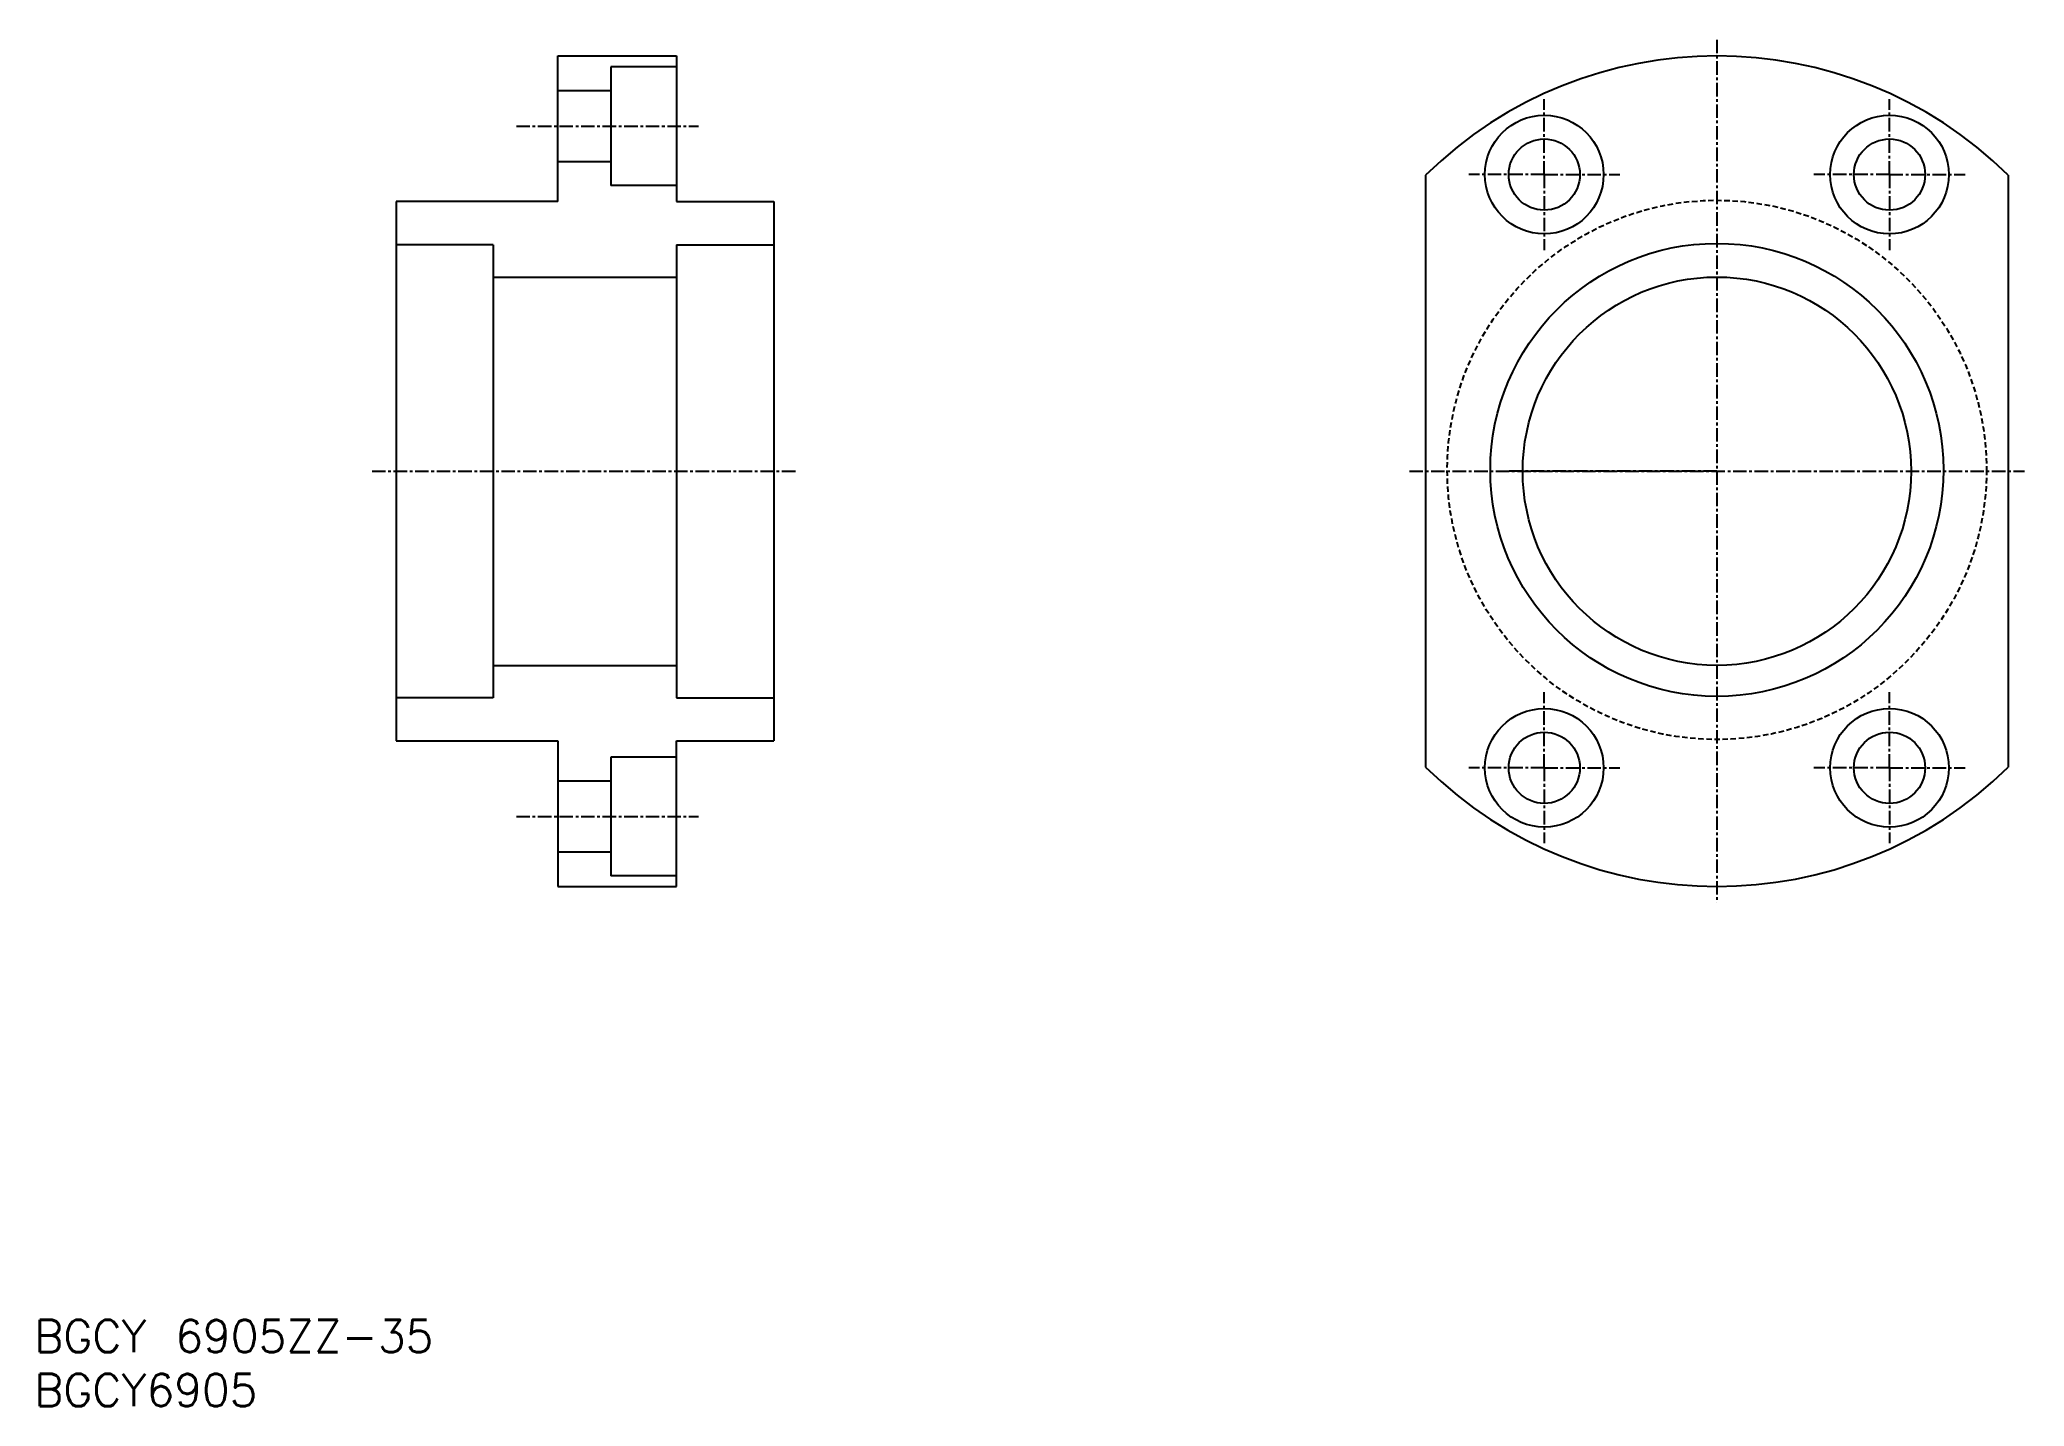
# Model space of a CAD drawing. Extents: x 45 to 229, y 37 to 164.
import ezdxf
from ezdxf.enums import TextEntityAlignment as Align

# ---------------------------------------------------------------- set-up
doc = ezdxf.new("R2010")
doc.units = 0
doc.linetypes.add('CENTER', pattern=[2, 1.25, -0.25, 0.25, -0.25])
doc.linetypes.add('DASHED', pattern=[0.75, 0.5, -0.25])
doc.layers.get('0').update_dxf_attribs({"linetype": 'CONTINUOUS'})
doc.layers.add('CENTER', color=1, linetype='CENTER')
doc.styles.get("Standard").update_dxf_attribs({"font": 'txt.shx', "bigfont": 'extfont.shx'})

msp = doc.modelspace()

# ---------------------------------------------------------------- linework, layer by layer
at = {"color": 7, "linetype": 'CONTINUOUS'}
for p, q in [((93.34, 148.99), (93.34, 162.49)), ((93.34, 162.49), (104.34, 162.49)), ((104.34, 162.49), (104.34, 148.99)), ((98.24, 161.49), (98.24, 150.49)), ((104.34, 161.49), (98.24, 161.49)), ((93.34, 159.29), (98.24, 159.29)), ((93.34, 152.69), (98.24, 152.69)), ((173.77, 151.44), (173.77, 96.55)), ((227.77, 151.44), (227.77, 96.55)), ((104.34, 150.49), (98.24, 150.49)), ((78.34, 148.99), (78.34, 98.99)), ((93.34, 148.99), (78.34, 148.99)), ((104.34, 148.99), (113.34, 148.99)), ((113.34, 148.99), (113.34, 98.99)), ((87.34, 144.99), (78.34, 144.99)), ((87.34, 144.99), (87.34, 102.99)), ((104.34, 144.99), (113.34, 144.99)), ((104.34, 144.99), (104.34, 102.99)), ((87.34, 141.99), (104.34, 141.99)), ((87.34, 105.99), (104.34, 105.99)), ((87.34, 102.99), (78.34, 102.99)), ((104.34, 102.99), (113.34, 102.99)), ((78.34, 98.99), (93.34, 98.99)), ((93.34, 98.99), (93.34, 85.49)), ((104.34, 85.49), (104.34, 98.99)), ((104.34, 98.99), (113.34, 98.99)), ((98.24, 97.49), (98.24, 86.49)), ((104.34, 97.49), (98.24, 97.49)), ((93.34, 95.29), (98.24, 95.29)), ((93.34, 88.69), (98.24, 88.69)), ((104.34, 86.49), (98.24, 86.49)), ((93.34, 85.49), (104.34, 85.49))]:
    msp.add_line(p, q, dxfattribs=at)
for centre, radius in [((184.77, 151.49), 5.5), ((216.77, 151.49), 5.5), ((184.77, 151.49), 3.3), ((216.77, 151.49), 3.3), ((200.77, 124.11), 21), ((200.77, 123.99), 18), ((184.77, 96.49), 5.5), ((216.77, 96.49), 5.5), ((184.77, 96.49), 3.3), ((216.77, 96.49), 3.3)]:
    msp.add_circle(centre, radius, dxfattribs=at)
at = {"color": 3, "linetype": 'DASHED'}
msp.add_circle((200.77, 124.11), 25, dxfattribs=at)
at = {"color": 7, "linetype": 'CONTINUOUS'}
for start, end in [(45.4687, 134.5313), (225.4687, 314.5313)]:
    msp.add_arc((200.77, 123.99), 38.5, start, end, dxfattribs=at)
at = {"layer": 'CENTER', "color": 1, "linetype": 'CENTER'}
for p, q in [((200.77, 163.99), (200.77, 83.99)), ((184.77, 151.49), (184.77, 158.49)), ((216.77, 151.49), (216.77, 158.49)), ((89.48, 155.99), (106.37, 155.99)), ((184.77, 151.49), (177.77, 151.49)), ((184.77, 151.49), (184.77, 144.49)), ((184.77, 151.49), (191.77, 151.49)), ((216.77, 151.49), (209.77, 151.49)), ((216.77, 151.49), (223.77, 151.49)), ((216.77, 151.49), (216.77, 144.49)), ((76.1, 123.99), (115.57, 123.99)), ((172.27, 123.99), (229.27, 123.99)), ((200.77, 123.99), (181.27, 123.99)), ((184.77, 96.49), (184.77, 103.49)), ((216.77, 96.49), (216.77, 103.49)), ((184.77, 96.49), (177.77, 96.49)), ((184.77, 96.49), (191.77, 96.49)), ((184.77, 96.49), (184.77, 89.49)), ((216.77, 96.49), (209.77, 96.49)), ((216.77, 96.49), (223.77, 96.49)), ((216.77, 96.49), (216.77, 89.49)), ((89.48, 91.99), (106.37, 91.99))]:
    msp.add_line(p, q, dxfattribs=at)

# ---------------------------------------------------------------- texts
at = {"color": 7, "linetype": 'CONTINUOUS'}
for s, p in [('BGCY 6905ZZ-35', (44.78, 43.8)), ('BGCY6905', (44.78, 38.8))]:
    msp.add_text(s, height=3, dxfattribs=at).set_placement(p, align=Align.MIDDLE_LEFT)

doc.saveas('drawing.dxf')
